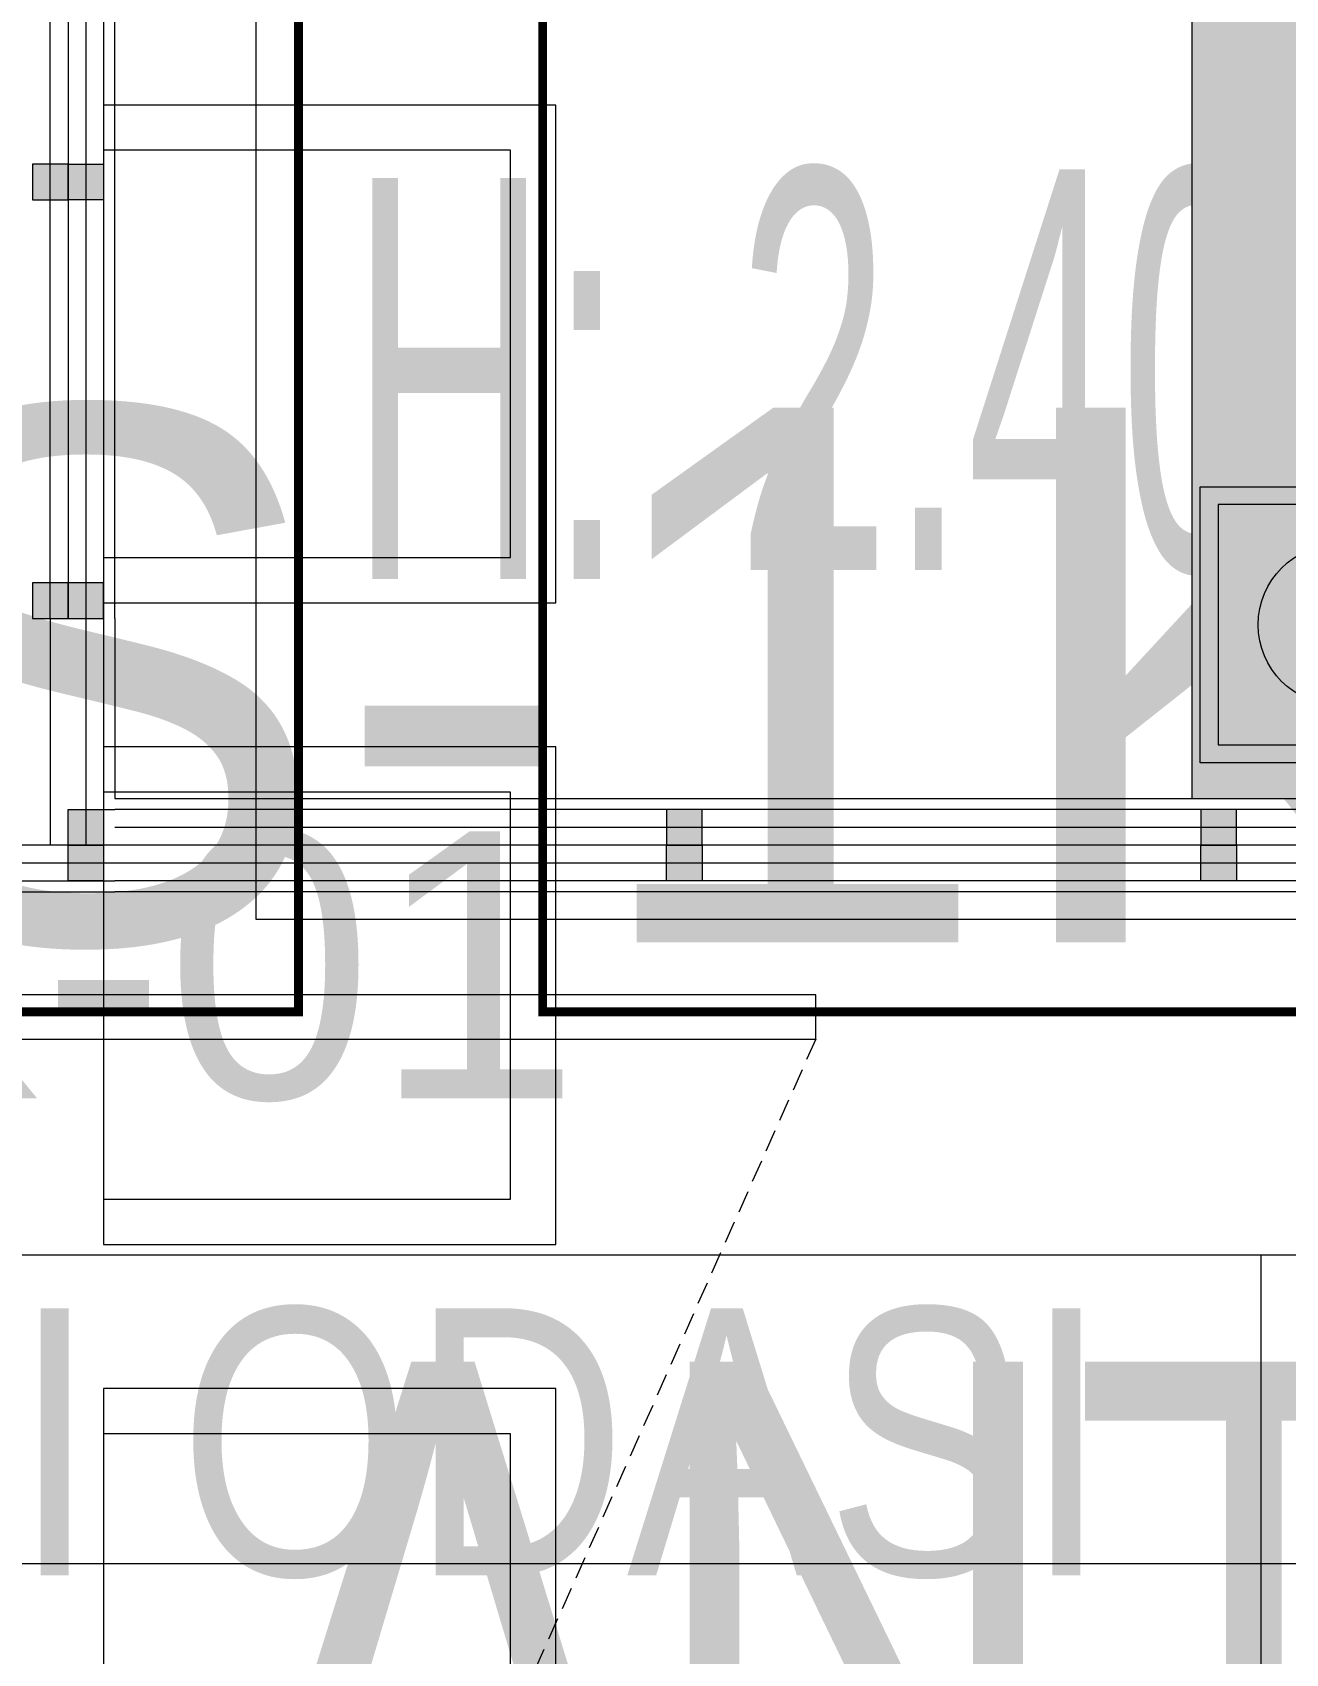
# Model space of a CAD drawing. Extents: x -9058 to 11890, y 0 to 8106.
# Drawn here: x 9639.8 to 9780.6, y 3274.4 to 3456.4 of the extents above; entities that cross this region are included whole.
import ezdxf
from ezdxf.enums import TextEntityAlignment as Align

# ---------------------------------------------------------------- set-up
doc = ezdxf.new("R2010")
doc.units = 0
doc.header["$LTSCALE"] = 10
doc.header["$MEASUREMENT"] = 0
doc.linetypes.add('HIDDEN', pattern=[0.375, 0.25, -0.125])
doc.linetypes.add('HIDDEN2', pattern=[4.7624999999999975, 3.174999999999998, -1.587499999999999])
doc.layers.get('0').update_dxf_attribs({"color": 9, "lineweight": 9})
for name, color, linetype, lineweight in [('04S', 8, 'Continuous', 9), ('05', 9, 'Continuous', 9), ('05V', 9, 'Continuous', 9), ('06D', 9, 'Continuous', 9), ('10', 9, 'Continuous', 9), ('11', 9, 'Continuous', 9), ('21', 9, 'Continuous', 9), ('21_mahal200', 9, 'Continuous', 9), ('21_mahal200 @ 10 (1)', 9, 'Continuous', 9), ('21_mahal200 @ 10 (2)', 9, 'Continuous', 9), ('21_mahal200 @ 20', 9, 'Continuous', 9), ('33', 9, 'BATTING', 9), ('40A', 9, 'Continuous', 9)]:
    doc.layers.add(name, color=color, linetype=linetype, lineweight=lineweight)
doc.styles.add('Arial', font='arial.ttf', dxfattribs={"height": 2.5})
doc.styles.add('MuuM_TEXT-STANDART', font='ARIALN.TTF')
doc.linetypes.add('BATTING', pattern='A,0.0001,-0.1,[134,ltypeshp.shx,S=0.1,R=0,X=-0.1,Y=0],-0.2,[134,ltypeshp.shx,S=0.1,R=180,X=0.1,Y=0],-0.1', length=0.4001000000000002)

# ---------------------------------------------------------------- blocks, each defined once
blk = doc.blocks.new('p-mek')
at = {"color": 6}
blk.add_lwpolyline([(210.2868640248953, -281.0776016773684, -2.70407344907e-05), (210.2868640248935, -1029.077821779577, 0.4000313675912782)], format="xyb", dxfattribs=at)
blk = doc.blocks.new('m-mu-ocak01-p')
for points in [[(-16.5, 5), (-16.5, 65), (14.5, 65), (14.5, 5)], [(12.5, 36), (12.5, 63), (-14.49999999999909, 63), (-14.5, 36)], [(12.5, 34), (12.5, 7), (-14.49999999999909, 7), (-14.5, 34)]]:
    blk.add_lwpolyline(points, close=True)
for centre in [(-1, 49.5), (-1, 20.5)]:
    blk.add_circle(centre, 9)
blk.add_point((-1, 0))
blk = doc.blocks.new('p-mutfak-vit')
at = {"layer": '04S'}
h = blk.add_hatch(color=256, dxfattribs=at)
h.dxf.hatch_style = 1
h.paths.add_polyline_path([(1.236913e-10, 264.9999998790609), (-62.99999999987631, 264.9999999901957), (-62.99999999988358, 2.00089e-11), (0, 0)])
at = {"layer": '05V'}
blk.add_lwpolyline([(1.236913e-10, 264.9999998790609), (-62.99999999987631, 264.9999999901957), (-62.99999999988358, 2.00089e-11), (0, 0)], close=True, dxfattribs=at)
at = {"layer": '05V', "linetype": 'Continuous', "rotation": 90}
blk.add_blockref('m-mu-ocak01-p', (2.948307809390826, 20.50000000004002), dxfattribs=at)
blk = doc.blocks.new('prf-10x10')
h = blk.add_hatch(color=255)
h.dxf.hatch_style = 1
h.paths.add_polyline_path([(-5, -5), (5, -5), (5, 5), (-5, 5)])
at = {"layer": '10'}
blk.add_lwpolyline([(-5, -5), (5, -5), (5, 5), (-5, 5)], close=True, dxfattribs=at)
blk = doc.blocks.new('0a_roomno2')
blk.add_lwpolyline([(30.00000000000011, -16.00000000000324), (1.137e-13, -16.00000000000324), (1.137e-13, 5.68e-14), (30.00000000000011, 5.68e-14)], close=True)
blk.add_lwpolyline([(1.137e-13, 5.68e-14), (30.00000000000011, 5.68e-14)])
at = {"layer": '40A'}
blk.add_lwpolyline([(1.137e-13, 5.68e-14), (30.00000000000011, 5.68e-14)], dxfattribs=at)
at = {"style": 'MuuM_TEXT-STANDART', "width": 0.6}
blk.add_text('H:', height=2.25, dxfattribs=at).set_placement((0.525000000000091, -12.96192901902429), align=Align.MIDDLE_LEFT)
at = {"style": 'Arial'}
blk.add_attdef('ODANO', (1.137e-13, 1.505000000001871), '', height=3, dxfattribs=at)
blk.add_attdef('MEKANADI', text='', height=3, dxfattribs=at).set_placement((0.525000000000091, -4.75000000000216), align=Align.BOTTOM_LEFT)
at = {"style": 'MuuM_TEXT-STANDART', "width": 0.6}
for tag, p in [('YER01', (15.00000000000011, -7.00000000000216)), ('TAVAN01', (20.62500000000011, -7.00000000000216)), ('DUVAR01', (26.25000000000011, -7.00000000000216)), ('YER02', (15.00000000000011, -10.37500000000216)), ('TAVAN02', (20.62500000000011, -10.37500000000216)), ('DUVAR02', (26.25000000000011, -10.37500000000216)), ('YER03', (15.00000000000011, -13.75000000000216)), ('TAVAN03', (20.62500000000011, -13.75000000000216)), ('DUVAR03', (26.25000000000011, -13.75000000000216))]:
    blk.add_attdef(tag, text='', height=2.25, dxfattribs=at).set_placement(p, align=Align.MIDDLE_CENTER)
at = {"style": 'MuuM_TEXT-STANDART'}
blk.add_attdef('M2', text='', height=2.25, dxfattribs=at).set_placement((1.323133357391952, -7.804617278130423), align=Align.MIDDLE_LEFT)
at = {"style": 'MuuM_TEXT-STANDART', "width": 0.6}
blk.add_attdef('TEMIZTAVANYUKSEKLIGI', text='', height=2.25, dxfattribs=at).set_placement((2.700000000000102, -13.16192901902428), align=Align.MIDDLE_LEFT)
blk = doc.blocks.new('*U1197')
at = {"layer": '21_mahal200 @ 20'}
ref = blk.add_blockref('0a_roomno2', (9664.957320166024, 3676.763667550375), dxfattribs=dict(at, xscale=20, yscale=20, zscale=20))
ref.add_attrib('TEMIZTAVANYUKSEKLIGI', '2.40 m', dxfattribs={"layer": '0', "height": 45, "style": 'MuuM_TEXT-STANDART', "width": 0.6}).set_placement((9718.957320166024, 3418.525087169892), align=Align.MIDDLE_LEFT)
blk = doc.blocks.new('*U1198')
at = {"layer": '21_mahal200 @ 10 (1)'}
ref = blk.add_blockref('0a_roomno2', (9477.803728941828, 3319.132469301506), dxfattribs=dict(at, xscale=10, yscale=10, zscale=10))
ref.add_attrib('ODANO', ' PRS-1K-01', (9477.803728941828, 3336.682469301526), dxfattribs={"layer": '0', "height": 30, "style": 'Arial'})
ref.add_attrib('MEKANADI', 'TOPLANTI ODASI', dxfattribs={"layer": '0', "height": 30, "style": 'Arial', "width": 0.8}).set_placement((9483.053728941832, 3274.132469301484), align=Align.BOTTOM_LEFT)
at = {"layer": '21_mahal200 @ 10 (2)'}
ref = blk.add_blockref('0a_roomno2', (9477.803728941828, 3319.132469301506), dxfattribs=dict(at, xscale=10, yscale=10, zscale=10))
ref.add_attrib('ODANO', ' PRS-1K-01', (9477.803728941828, 3336.682469301526), dxfattribs={"layer": '0', "height": 30, "style": 'Arial'})
ref.add_attrib('MEKANADI', 'TOPLANTI ODASI', dxfattribs={"layer": '0', "height": 30, "style": 'Arial', "width": 0.8}).set_placement((9483.053728941832, 3274.132469301484), align=Align.BOTTOM_LEFT)
at = {"layer": '21_mahal200 @ 20'}
ref = blk.add_blockref('0a_roomno2', (9477.803728941828, 3319.132469301506), dxfattribs=dict(at, xscale=20, yscale=20, zscale=20))
ref.add_attrib('ODANO', ' PRS-1K-01', (9477.803728941828, 3354.232469301545), dxfattribs={"layer": '0', "height": 60, "style": 'Arial'})
ref.add_attrib('MEKANADI', 'TOPLANTI ODASI', dxfattribs={"layer": '0', "height": 60, "style": 'Arial', "width": 0.8}).set_placement((9488.303728941824, 3229.13246930146), align=Align.BOTTOM_LEFT)
blk = doc.blocks.new('p-audi-conference')
for points in [[(288.2400000000489, 271.7999999999884), (344.1199999999953, 271.7999999999884), (344.1199999999953, 221), (288.2400000000489, 221)], [(360.3000000000466, 271.7999999999884), (416.1800000000511, 271.7999999999884), (416.1800000000511, 221), (360.3000000000466, 221)], [(432.3600000000442, 271.7999999999884), (488.2400000000489, 271.7999999999884), (488.2400000000489, 221), (432.3600000000442, 221)], [(293.320000000007, 266.719999999972), (339.0400000000373, 266.719999999972), (339.0400000000373, 221), (293.320000000007, 221)], [(365.3800000000047, 266.719999999972), (411.1000000000348, 266.719999999972), (411.1000000000348, 221), (365.3800000000047, 221)], [(437.4400000000604, 266.719999999972), (483.1600000000324, 266.719999999972), (483.1600000000908, 221), (437.4400000000604, 221)]]:
    blk.add_lwpolyline(points, close=True)
blk = doc.blocks.new('*U122')
blk.add_lwpolyline([(-150, -5), (150, -5), (150, -10), (-150, -10)], close=True)
at = {"linetype": 'HIDDEN'}
blk.add_lwpolyline([(-150, -10), (-7e-16, -346.6500000000233), (150, -10)], dxfattribs=at)

msp = doc.modelspace()

# ---------------------------------------------------------------- hatches: boundary and pattern name
h = msp.add_hatch(color=255)
h.dxf.hatch_style = 1
h.paths.add_polyline_path([(9639.80781644214, 3437.573106623811), (9639.80781644214, 3441.57310662381), (9643.80781644214, 3441.57310662381), (9643.80781644214, 3437.573106623811)])
h = msp.add_hatch(color=255)
h.dxf.hatch_style = 1
h.paths.add_polyline_path([(9643.80781644214, 3437.573106623811), (9643.80781644214, 3441.57310662381), (9647.80781644214, 3441.57310662381), (9647.80781644214, 3437.573106623811)])
h = msp.add_hatch(color=255)
h.dxf.hatch_style = 1
h.paths.add_polyline_path([(9711.05781644208, 3365.123106777775), (9715.05781644208, 3365.123106777775), (9715.05781644208, 3369.123106777774), (9711.05781644208, 3369.123106777774)])
h = msp.add_hatch(color=255)
h.dxf.hatch_style = 1
h.paths.add_polyline_path([(9771.05781644208, 3365.123106777775), (9775.05781644208, 3365.123106777775), (9775.05781644208, 3369.123106777774), (9771.05781644208, 3369.123106777774)])
h = msp.add_hatch(color=255)
h.dxf.hatch_style = 1
h.paths.add_polyline_path([(9711.05781644208, 3361.123106777774), (9715.05781644208, 3361.123106777774), (9715.05781644208, 3365.123106777775), (9711.05781644208, 3365.123106777775)])
h = msp.add_hatch(color=255)
h.dxf.hatch_style = 1
h.paths.add_polyline_path([(9771.05781644208, 3361.123106777774), (9775.05781644208, 3361.123106777774), (9775.05781644208, 3365.123106777775), (9771.05781644208, 3365.123106777775)])

# ---------------------------------------------------------------- linework, layer by layer
at = {"layer": '06D'}
for points in [[(9643.80781644208, 3667.573106623809), (9643.80781644208, 3390.57310662381)], [(9643.80781644208, 3667.573106623809), (9643.80781644208, 3390.57310662381)], [(9649.05781644208, 3365.123106777716), (9638.55781644208, 3365.123106777716)], [(9835.05781644208, 3365.123106777716), (9649.05781644208, 3365.123106777716)], [(9835.05781644208, 3365.123106777716), (9649.05781644208, 3365.123106777716)], [(9638.55781644208, 3361.123106777716), (9649.05781644208, 3361.123106777716)], [(9638.55781644208, 3361.123106777716), (9649.05781644208, 3361.123106777716)]]:
    msp.add_lwpolyline(points, dxfattribs=at)
at = {"layer": '10'}
for points in [[(9639.80781644214, 3441.57310662381), (9639.80781644214, 3437.573106623811), (9643.80781644214, 3437.573106623811), (9643.80781644214, 3441.57310662381), (9639.80781644214, 3441.57310662381)], [(9643.80781644214, 3437.573106623811), (9643.80781644214, 3441.57310662381), (9647.80781644214, 3441.57310662381), (9647.80781644214, 3437.573106623811), (9643.80781644214, 3437.573106623811)], [(9711.05781644208, 3365.123106777775), (9715.05781644208, 3365.123106777775), (9715.05781644208, 3369.123106777774), (9711.05781644208, 3369.123106777774), (9711.05781644208, 3365.123106777775)], [(9771.05781644208, 3365.123106777775), (9775.05781644208, 3365.123106777775), (9775.05781644208, 3369.123106777774), (9771.05781644208, 3369.123106777774), (9771.05781644208, 3365.123106777775)], [(9715.05781644208, 3361.123106777774), (9711.05781644208, 3361.123106777774), (9711.05781644208, 3365.123106777775), (9715.05781644208, 3365.123106777775), (9715.05781644208, 3361.123106777774)], [(9775.05781644208, 3361.123106777774), (9771.05781644208, 3361.123106777774), (9771.05781644208, 3365.123106777775), (9775.05781644208, 3365.123106777775), (9775.05781644208, 3361.123106777774)]]:
    msp.add_lwpolyline(points, dxfattribs=at)
at = {"layer": '11'}
for points in [[(9649.05781644214, 3390.57310662381), (9649.05781644214, 3671.573106623811)], [(9647.80781644214, 3667.573106623809), (9647.80781644214, 3390.57310662381)], [(9647.80781644214, 3390.57310662381), (9647.80781644214, 3369.123106777716), (9649.05781644208, 3369.123106777716)], [(9649.05781644214, 3390.57310662381), (9649.05781644208, 3370.373106777774)], [(9649.05781644208, 3370.373106777774), (9835.05781644208, 3370.373106777774)], [(9835.05781644208, 3369.123106777774), (9649.05781644208, 3369.123106777774)], [(9638.55781644208, 3361.123106777716), (9649.05781644208, 3361.123106777716)], [(9638.55781644208, 3361.123106777716), (9649.05781644208, 3361.123106777716)], [(9835.05781644208, 3361.123106777716), (9649.05781644208, 3361.123106777716)], [(9638.55781644208, 3359.873106777715), (9649.05781644208, 3359.873106777715)], [(9638.55781644208, 3359.873106777715), (9649.05781644208, 3359.873106777715)], [(9835.05781644208, 3359.873106777715), (9649.05781644208, 3359.873106777715)]]:
    msp.add_lwpolyline(points, dxfattribs=at)
at = {"layer": '21', "linetype": 'HIDDEN2', "ltscale": 0.1, "const_width": 1}
for points in [[(9697.13254784426, 3867.868198449811), (9906.015947908521, 3867.868198449811), (9906.015947908521, 3346.403856827077), (9697.13254784426, 3346.403856827077)], [(9308.09939749918, 3651.731832968013), (9669.693088278756, 3651.731832968013), (9669.693088278756, 3346.403856827077), (9308.09939749918, 3346.403856827077)]]:
    msp.add_lwpolyline(points, close=True, dxfattribs=at)
at = {"layer": '21_mahal200'}
msp.add_lwpolyline([(10001.35578008936, 3284.428824762458), (9397.057816442215, 3284.428824762565)], dxfattribs=at)
at = {"layer": '33', "ltscale": 0.08}
for points in [[(9641.80781644208, 3390.57310662381), (9641.80781644208, 3667.573106623809)], [(9645.80781644208, 3667.573106623809), (9645.80781644208, 3390.57310662381)], [(9641.80781644208, 3390.57310662381), (9641.80781644208, 3365.123106777716)], [(9645.80781644208, 3390.57310662381), (9645.80781644208, 3365.123106777716), (9645.80781644208, 3365.123106777716)], [(9831.05781644208, 3367.123106777717), (9649.05781644208, 3367.123106777717)], [(9638.55781644208, 3363.123106777774), (9649.05781644208, 3363.123106777715)], [(9649.05781644208, 3363.123106777715), (9831.05781644208, 3363.123106777715)]]:
    msp.add_lwpolyline(points, dxfattribs=at)
at = {"layer": '33', "ltscale": 8}
msp.add_lwpolyline([(9638.55781644208, 3363.123106777774), (9649.05781644208, 3363.123106777715)], dxfattribs=at)

# ---------------------------------------------------------------- block references
at = {"layer": '05', "xscale": -1, "rotation": 270}
msp.add_blockref('p-audi-conference', (9426.80372894183, 2959.993106649653), dxfattribs=at)
at = {"layer": '05', "xscale": -1}
msp.add_blockref('*U122', (9577.80372894183, 3353.330390748813), dxfattribs=at)
at = {"layer": '05V'}
msp.add_blockref('p-mutfak-vit', (9833.057840703339, 3370.373106777774), dxfattribs=at)
at = {"layer": '06D'}
msp.add_blockref('p-mek', (7675.057841819383, 3723.873105814427), dxfattribs=at)
at = {"layer": '10', "xscale": 0.4, "yscale": 0.4, "rotation": 180}
for p in [(9641.80781644208, 3392.573106623809), (9645.80781644208, 3392.573106623809)]:
    msp.add_blockref('prf-10x10', p, dxfattribs=at)
at = {"layer": '10', "extrusion": (0, 0, -1), "xscale": 0.4, "yscale": 0.4, "zscale": -1, "rotation": 270}
for p in [(-9645.80781644214, 3367.123106777658), (-9645.80781644214, 3363.123106777657)]:
    msp.add_blockref('prf-10x10', p, dxfattribs=at)
at = {"layer": '21_mahal200', "color": 6}
for name in ['*U1197', '*U1198']:
    msp.add_blockref(name, (0, 0), dxfattribs=at)

doc.saveas('drawing.dxf')
